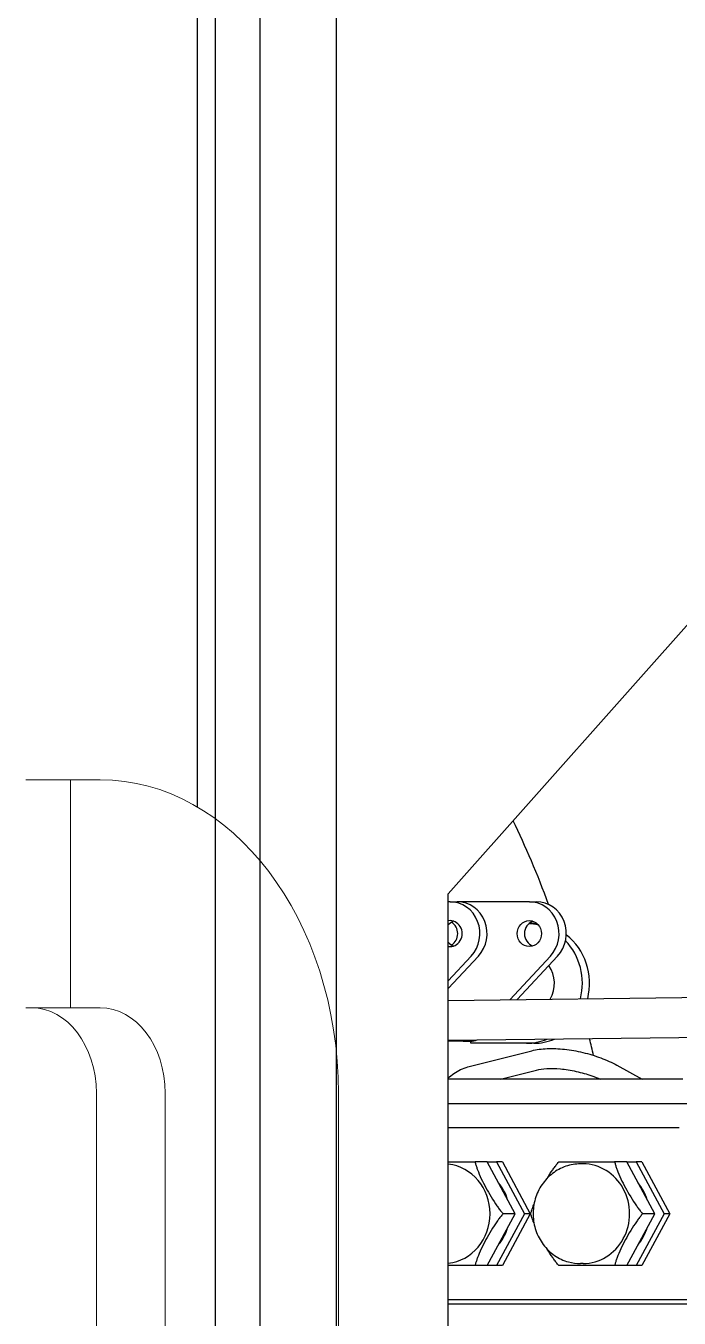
# Model space of a CAD drawing. Header units: millimetres. Extents: x -4172 to 126100, y -2 to 142133.
# Drawn here: x 65495 to 65823, y 43840 to 44488 of the extents above; entities that cross this region are included whole.
import ezdxf

# ---------------------------------------------------------------- set-up
doc = ezdxf.new("R2010")
doc.units = ezdxf.units.MM
doc.header["$LTSCALE"] = 100
doc.layers.add('P_Cable Ducts (CD)', color=30, linetype='Continuous', lineweight=18, true_color=0xff7f00)
doc.layers.add('Visible', color=7, linetype='Continuous', lineweight=25)

msp = doc.modelspace()

# ---------------------------------------------------------------- linework, layer by layer
at = {"layer": 'P_Cable Ducts (CD)'}
for p, q in [((65495.23, 44109.73), (65517.66, 44109.73)), ((65532.5, 44109.73), (65517.66, 44109.73)), ((65517.66, 44109.73), (65517.66, 43995.43)), ((65495.23, 43995.43), (65517.66, 43995.43)), ((65532.5, 43995.43), (65517.66, 43995.43)), ((65530.58, 43017.58), (65530.58, 43952.58)), ((65565.05, 43017.58), (65565.05, 43952.58)), ((65651.88, 43017.58), (65651.88, 43952.58))]:
    msp.add_line(p, q, dxfattribs=at)
for centre, major_axis in [((65532.5, 43952.58), (0, 157.15)), ((65498.03, 43952.58), (0, 42.85)), ((65532.5, 43952.58), (0, 42.85))]:
    msp.add_ellipse(centre, major_axis=major_axis, ratio=0.759678, start_param=4.712389, end_param=6.283185, dxfattribs=at)
at = {"layer": 'Visible'}
for p, q in [((65590.08, 48882.58), (65590.08, 43017.58)), ((65612.66, 43017.58), (65612.66, 48882.58)), ((65581, 44517.58), (65581, 44096.18)), ((65650.97, 43017.58), (65650.97, 44517.58)), ((65706.94, 44052.58), (65973.27, 44352.58)), ((65706.94, 43502.58), (65706.94, 44052.58)), ((65707.85, 44048.58), (65706.94, 44048.58)), ((65707.85, 44048.58), (65711.46, 44048.58)), ((65747.55, 44048.58), (65711.46, 44048.58)), ((65747.55, 44048.58), (65751.16, 44048.58)), ((65749.73, 44037.58), (65747.29, 44037.58)), ((65706.94, 44008.98), (65718.4, 44021.27)), ((65722.01, 44021.27), (65706.94, 44005.11)), ((65737.77, 43999.46), (65758.1, 44021.27)), ((65761.71, 44021.27), (65741.42, 43999.51)), ((65706.94, 43999.09), (66118.25, 44004.11)), ((65706.94, 43979.08), (66118.49, 43984.11)), ((65714.43, 43978.58), (65706.94, 43978.58)), ((65714.43, 43978.58), (65718.04, 43978.58)), ((65718.15, 43977.58), (65718.15, 43978.58)), ((65746.13, 43977.58), (65718.15, 43977.58)), ((65749.73, 43977.58), (65746.13, 43977.58)), ((65716.76, 43965.73), (65748.73, 43973.85)), ((65733.17, 43959.58), (65751.19, 43964.16)), ((65791.43, 43966.56), (65804.17, 43959.58)), ((65824.43, 43959.58), (65706.94, 43959.58)), ((65830.34, 43947.25), (65706.94, 43947.25)), ((65822.62, 43935.12), (65706.94, 43935.12)), ((65706.94, 43918.12), (65720.34, 43918.12)), ((65726.46, 43918.12), (65720.34, 43918.12)), ((65726.46, 43918.12), (65731.15, 43918.12)), ((65740.46, 43892.12), (65726.46, 43918.12)), ((65734.04, 43918.12), (65731.15, 43918.12)), ((65731.15, 43918.12), (65745.15, 43892.12)), ((65734.04, 43918.12), (65748.04, 43892.12)), ((65762.29, 43918.12), (65790.29, 43918.12)), ((65796.4, 43918.12), (65790.29, 43918.12)), ((65796.4, 43918.12), (65801.09, 43918.12)), ((65810.4, 43892.12), (65796.4, 43918.12)), ((65803.98, 43918.12), (65801.09, 43918.12)), ((65801.09, 43918.12), (65815.09, 43892.12)), ((65803.98, 43918.12), (65817.98, 43892.12)), ((65774.46, 43917.12), (65773.2, 43917.12)), ((65726.46, 43866.12), (65740.46, 43892.12)), ((65745.15, 43892.12), (65731.15, 43866.12)), ((65748.04, 43892.12), (65734.04, 43866.12)), ((65740.46, 43892.12), (65734.34, 43892.12)), ((65748.04, 43892.12), (65745.15, 43892.12)), ((65796.4, 43866.12), (65810.4, 43892.12)), ((65815.09, 43892.12), (65801.09, 43866.12)), ((65817.98, 43892.12), (65803.98, 43866.12)), ((65810.4, 43892.12), (65804.28, 43892.12)), ((65817.98, 43892.12), (65815.09, 43892.12)), ((65720.34, 43866.12), (65706.94, 43866.12)), ((65726.46, 43866.12), (65720.34, 43866.12)), ((65731.15, 43866.12), (65726.46, 43866.12)), ((65734.04, 43866.12), (65731.15, 43866.12)), ((65790.29, 43866.12), (65762.29, 43866.12)), ((65774.46, 43867.12), (65773.2, 43867.12)), ((65796.4, 43866.12), (65790.29, 43866.12)), ((65801.09, 43866.12), (65796.4, 43866.12)), ((65803.98, 43866.12), (65801.09, 43866.12)), ((65965.1, 43848.87), (65706.94, 43848.87)), ((65963.66, 43846.76), (65706.94, 43846.76))]:
    msp.add_line(p, q, dxfattribs=at)
for centre, major_axis, ratio, start_param, end_param in [((65640.91, 43717.58), (0, 461), 0.360925, 5.509013, 5.649728), ((65707.85, 44032.58), (0, 16), 0.932595, 3.926991, 6.283185), ((65711.46, 44032.58), (0, 16), 0.932595, 3.926991, 6.283185), ((65747.55, 44032.58), (0, 16), 0.932595, 3.926991, 6.283185), ((65751.16, 44032.58), (0, 16), 0.932595, 3.926991, 6.283185), ((65707.85, 44032.58), (0, 6.5), 0.932595, 2.991507, 6.433271), ((65711.46, 44032.58), (0, 6.5), 0.932595, 0.302284, 0.840423), ((65705.59, 44032.58), (0, -6.5), 0.932595, 0.505818, 2.635775), ((65751.16, 44032.58), (0, 6.5), 0.932595, 0.302284, 2.839309), ((65746.13, 44007.58), (0, 30), 0.932595, 6.068362, 6.242598), ((65749.73, 44007.58), (0, 30), 0.932595, 6.220362, 6.283185), ((65711.46, 44032.58), (0, -6.5), 0.932595, 5.442762, 5.980901), ((65746.13, 44007.58), (0, -30), 0.932595, 1.311774, 2.366367), ((65749.73, 44007.58), (0, 30), 0.932595, 4.454891, 5.65966), ((65746.13, 44007.58), (0, -15), 0.932595, 1.018555, 2.212984), ((65714.43, 43988.58), (0, -10), 0.932595, 0, 0.358834), ((65718.04, 43988.58), (0, -10), 0.932595, 0, 0.371559), ((65746.13, 44007.58), (0, -30), 0.932595, 0, 0.377288), ((65749.73, 44007.58), (0, -30), 0.932595, 0, 0.381373), ((65640.91, 43717.58), (0, 461), 0.360925, 5.295655, 5.317839), ((65640.91, 43717.58), (0, 461), 0.360925, 5.26504, 5.265631), ((65704.52, 43892.12), (0, -25), 0.932595, 0.104271, 3.037322), ((65774.46, 43892.12), (0, -25), 0.932595, 0, 3.141593), ((65716.25, 43892.12), (0, -23), 0.932595, 1.881513, 2.307278), ((65786.19, 43892.12), (0, -23), 0.932595, 1.881513, 2.307278), ((65716.25, 43892.12), (0, -23), 0.932595, 0.834315, 1.26008), ((65786.19, 43892.12), (0, -23), 0.932595, 0.834315, 1.26008)]:
    msp.add_ellipse(centre, major_axis=major_axis, ratio=ratio, start_param=start_param, end_param=end_param, dxfattribs=at)
msp.add_ellipse((65747.55, 44032.58), major_axis=(0, 6.5), ratio=0.932595, dxfattribs=at)
for points, knots in [([(65748.73, 43973.85), (65751.12, 43974.46), (65753.72, 43974.8), (65759.26, 43975.03), (65762.2, 43974.91), (65768.23, 43974.26), (65771.32, 43973.72), (65777.43, 43972.25), (65780.44, 43971.33), (65786.2, 43969.17), (65788.93, 43967.93), (65791.43, 43966.56)], [4.989478, 4.989478, 4.989478, 4.989478, 5.28324, 5.28324, 5.577003, 5.577003, 5.870765, 5.870765, 6.164528, 6.164528, 6.45829, 6.45829, 6.45829, 6.45829]), ([(65706.94, 43960.15), (65707.81, 43960.97), (65708.71, 43961.72), (65711.84, 43963.94), (65714.24, 43965.09), (65716.76, 43965.73)], [5.709672, 5.709672, 5.709672, 5.709672, 5.8320325, 5.8320325, 6.1119433, 6.1119433, 6.1119433, 6.1119433]), ([(65751.19, 43964.16), (65752.6, 43964.51), (65754.32, 43964.77), (65758.35, 43965.01), (65760.69, 43964.97), (65765.69, 43964.51), (65768.35, 43964.09), (65773.67, 43962.9), (65776.33, 43962.14), (65780.28, 43960.73), (65781.68, 43960.17), (65783, 43959.58)], [4.989478, 4.989478, 4.989478, 4.989478, 5.254341, 5.254341, 5.539135, 5.539135, 5.832897, 5.832897, 6.12666, 6.12666, 6.295372, 6.295372, 6.295372, 6.295372]), ([(65720.34, 43918.12), (65720.4, 43917.86), (65720.47, 43917.6), (65720.67, 43916.87), (65720.83, 43916.33), (65721.2, 43915.21), (65721.4, 43914.64), (65722.1, 43912.77), (65722.75, 43911.24), (65724.21, 43908.14), (65725.01, 43906.56), (65726.56, 43903.67), (65727.46, 43902.09), (65729.35, 43898.99), (65730.35, 43897.46), (65731.66, 43895.59), (65732.07, 43895.02), (65732.9, 43893.9), (65733.32, 43893.36), (65733.91, 43892.63), (65734.12, 43892.37), (65734.34, 43892.12)], [-7.012906, -7.012906, -7.012906, -7.012906, -6.908315, -6.908315, -6.712102, -6.712102, -6.515889, -6.515889, -6.015913, -6.015913, -5.515938, -5.515938, -5.015962, -5.015962, -4.515986, -4.515986, -4.319773, -4.319773, -4.12356, -4.12356, -4.01897, -4.01897, -4.01897, -4.01897]), ([(65756.45, 43909.84), (65757.36, 43911.34), (65758.33, 43912.81), (65759.61, 43914.64), (65760.02, 43915.21), (65760.85, 43916.33), (65761.27, 43916.87), (65761.86, 43917.6), (65762.07, 43917.86), (65762.29, 43918.12)], [-4.9996786, -4.9996786, -4.9996786, -4.9996786, -4.5159861, -4.5159861, -4.3197731, -4.3197731, -4.12356, -4.12356, -4.0189695, -4.0189695, -4.0189695, -4.0189695]), ([(65790.29, 43918.12), (65790.35, 43917.86), (65790.41, 43917.6), (65790.61, 43916.87), (65790.77, 43916.33), (65791.14, 43915.21), (65791.34, 43914.64), (65792.05, 43912.77), (65792.7, 43911.24), (65794.15, 43908.14), (65794.95, 43906.56), (65796.51, 43903.67), (65797.41, 43902.09), (65799.3, 43898.99), (65800.29, 43897.46), (65801.6, 43895.59), (65802.02, 43895.02), (65802.85, 43893.9), (65803.27, 43893.36), (65803.85, 43892.63), (65804.07, 43892.37), (65804.28, 43892.12)], [-7.012906, -7.012906, -7.012906, -7.012906, -6.908315, -6.908315, -6.712102, -6.712102, -6.515889, -6.515889, -6.015913, -6.015913, -5.515938, -5.515938, -5.015962, -5.015962, -4.515986, -4.515986, -4.319773, -4.319773, -4.12356, -4.12356, -4.01897, -4.01897, -4.01897, -4.01897]), ([(65773.2, 43917.12), (65770.7, 43917.12), (65768.2, 43916.7), (65763.45, 43915.07), (65761.2, 43913.85), (65757.15, 43910.74), (65755.37, 43908.84), (65752.42, 43904.53), (65751.28, 43902.11), (65749.76, 43897.01), (65749.4, 43894.31), (65749.5, 43888.93), (65749.97, 43886.24), (65751.69, 43881.16), (65752.95, 43878.76), (65756.12, 43874.53), (65758.03, 43872.68), (65762.3, 43869.74), (65764.64, 43868.64), (65769.09, 43867.4), (65771.14, 43867.12), (65773.2, 43867.12)], [4.712389, 4.712389, 4.712389, 4.712389, 5.02195, 5.02195, 5.33381, 5.33381, 5.651294, 5.651294, 5.974962, 5.974962, 6.302977, 6.302977, 6.632389, 6.632389, 6.960008, 6.960008, 7.282878, 7.282878, 7.599346, 7.599346, 7.853982, 7.853982, 7.853982, 7.853982]), ([(65734.34, 43892.12), (65734.12, 43891.86), (65733.91, 43891.6), (65733.32, 43890.87), (65732.9, 43890.33), (65732.07, 43889.21), (65731.66, 43888.64), (65730.35, 43886.77), (65729.35, 43885.24), (65727.46, 43882.14), (65726.56, 43880.56), (65725.01, 43877.67), (65724.21, 43876.09), (65722.75, 43872.99), (65722.1, 43871.46), (65721.4, 43869.59), (65721.2, 43869.02), (65720.83, 43867.9), (65720.67, 43867.36), (65720.47, 43866.63), (65720.4, 43866.37), (65720.34, 43866.12)], [-7.012906, -7.012906, -7.012906, -7.012906, -6.908315, -6.908315, -6.712102, -6.712102, -6.515889, -6.515889, -6.015913, -6.015913, -5.515938, -5.515938, -5.015962, -5.015962, -4.515986, -4.515986, -4.319773, -4.319773, -4.12356, -4.12356, -4.01897, -4.01897, -4.01897, -4.01897]), ([(65748.29, 43892.12), (65748.35, 43892.37), (65748.41, 43892.63), (65748.61, 43893.36), (65748.78, 43893.9), (65749.14, 43895.02), (65749.35, 43895.59), (65749.66, 43896.43), (65749.79, 43896.75), (65749.92, 43897.07)], [-7.0129058, -7.0129058, -7.0129058, -7.0129058, -6.9083153, -6.9083153, -6.7121023, -6.7121023, -6.5158892, -6.5158892, -6.4005004, -6.4005004, -6.4005004, -6.4005004]), ([(65749.92, 43887.16), (65749.79, 43887.48), (65749.66, 43887.8), (65749.35, 43888.64), (65749.14, 43889.21), (65748.78, 43890.33), (65748.61, 43890.87), (65748.41, 43891.6), (65748.35, 43891.86), (65748.29, 43892.12)], [-4.6313749, -4.6313749, -4.6313749, -4.6313749, -4.5159861, -4.5159861, -4.3197731, -4.3197731, -4.12356, -4.12356, -4.0189695, -4.0189695, -4.0189695, -4.0189695]), ([(65804.28, 43892.12), (65804.07, 43891.86), (65803.85, 43891.6), (65803.27, 43890.87), (65802.85, 43890.33), (65802.02, 43889.21), (65801.6, 43888.64), (65800.29, 43886.77), (65799.3, 43885.24), (65797.41, 43882.14), (65796.51, 43880.56), (65794.95, 43877.67), (65794.15, 43876.09), (65792.7, 43872.99), (65792.05, 43871.46), (65791.34, 43869.59), (65791.14, 43869.02), (65790.77, 43867.9), (65790.61, 43867.36), (65790.41, 43866.63), (65790.35, 43866.37), (65790.29, 43866.12)], [-7.012906, -7.012906, -7.012906, -7.012906, -6.908315, -6.908315, -6.712102, -6.712102, -6.515889, -6.515889, -6.015913, -6.015913, -5.515938, -5.515938, -5.015962, -5.015962, -4.515986, -4.515986, -4.319773, -4.319773, -4.12356, -4.12356, -4.01897, -4.01897, -4.01897, -4.01897]), ([(65762.29, 43866.12), (65762.07, 43866.37), (65761.86, 43866.63), (65761.27, 43867.36), (65760.85, 43867.9), (65760.02, 43869.02), (65759.61, 43869.59), (65758.33, 43871.42), (65757.36, 43872.89), (65756.45, 43874.39)], [-7.0129058, -7.0129058, -7.0129058, -7.0129058, -6.9083153, -6.9083153, -6.7121023, -6.7121023, -6.5158892, -6.5158892, -6.0321967, -6.0321967, -6.0321967, -6.0321967])]:
    msp.add_open_spline(points, degree=3, knots=knots, dxfattribs=at)

doc.saveas('drawing.dxf')
